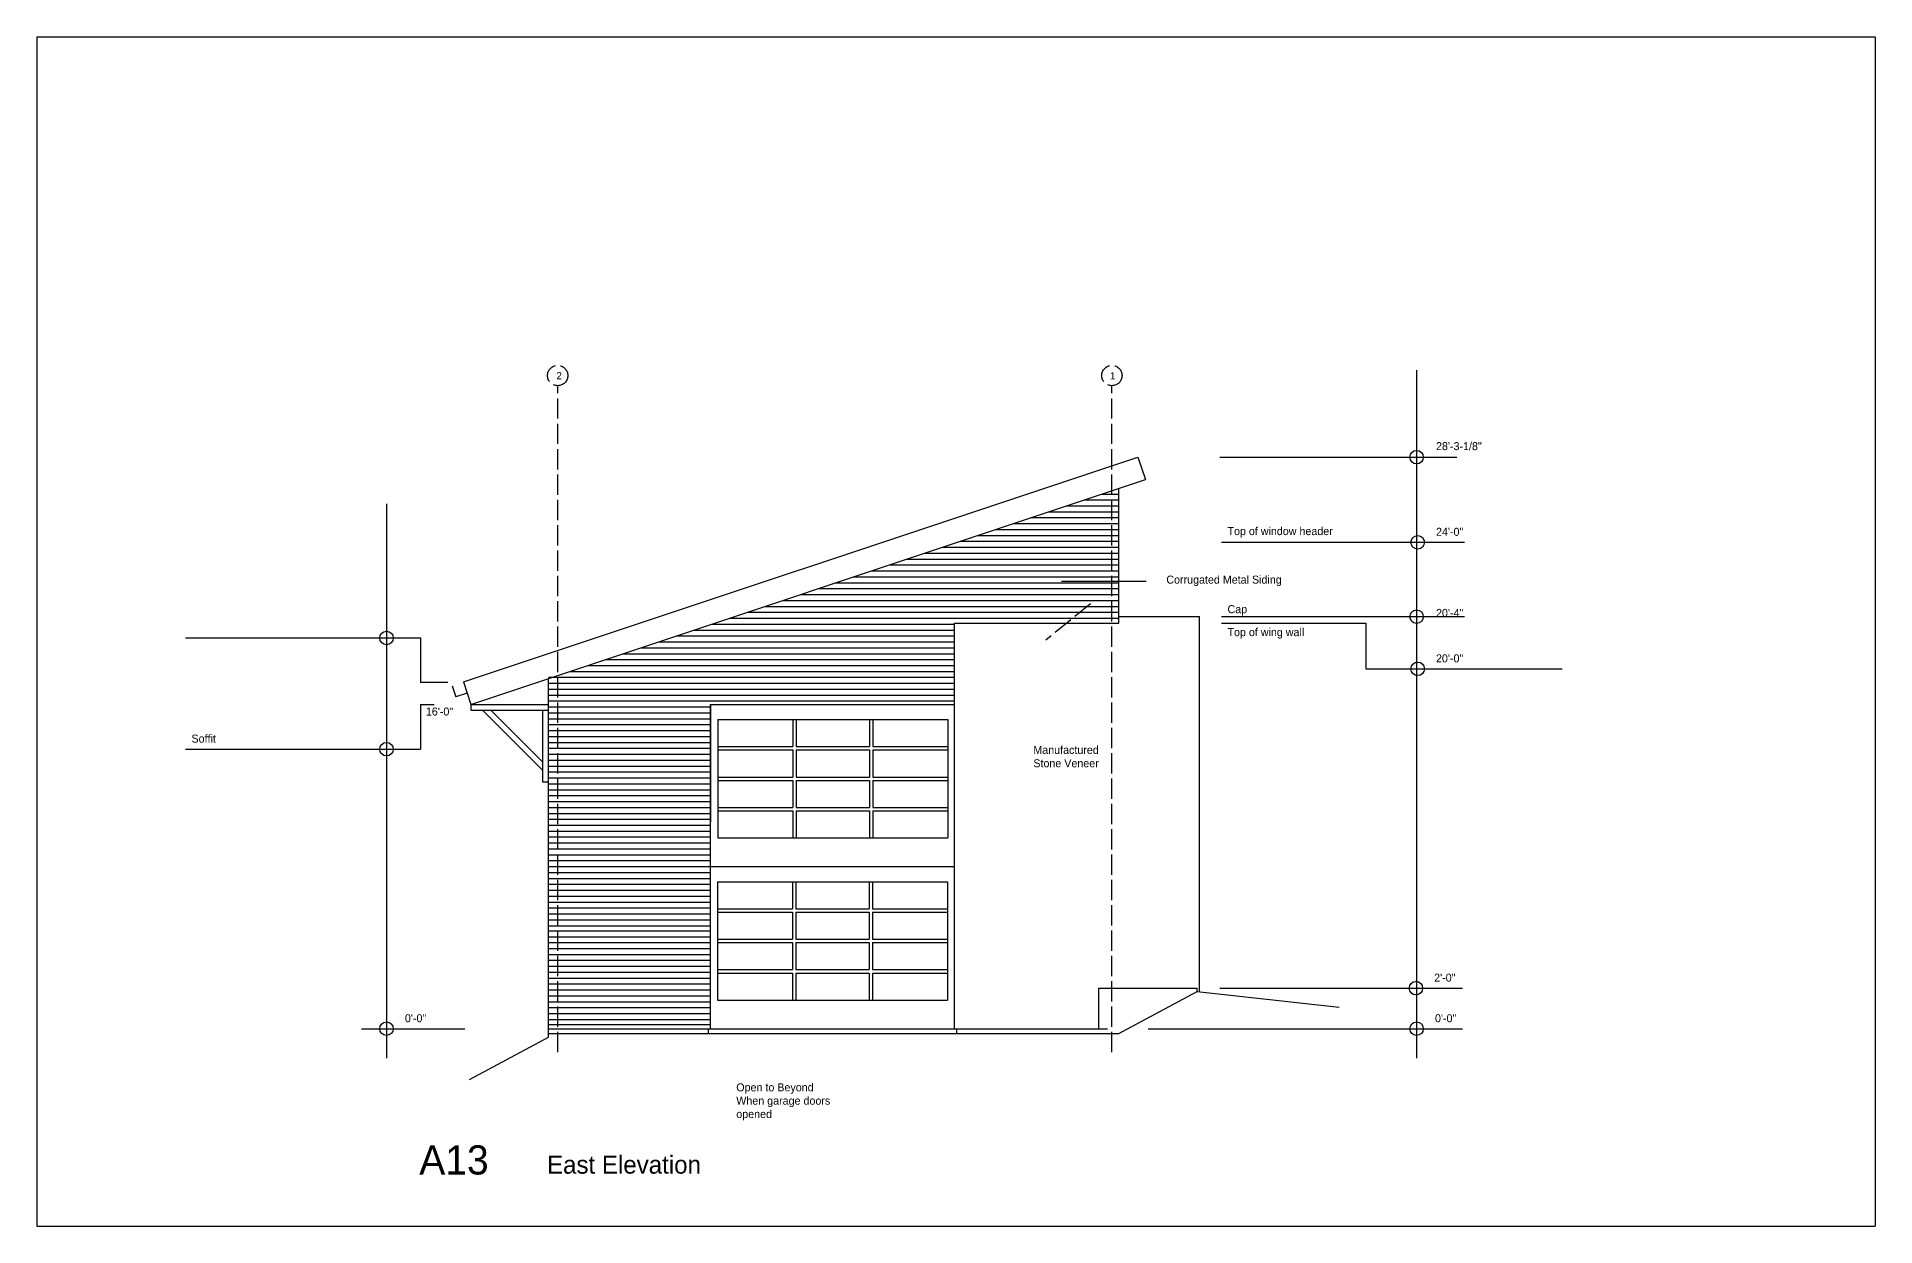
# Model space of a CAD drawing. Header units: inches. Extents: x -173 to 8050, y -1067 to 3486.
# Drawn here: x 2166 to 3254, y -1067 to -363 of the extents above; entities that cross this region are included whole.
import ezdxf

# ---------------------------------------------------------------- set-up
doc = ezdxf.new("R2010")
doc.units = ezdxf.units.IN
doc.header["$MEASUREMENT"] = 0
doc.linetypes.add('ACAD_ISO02W100', pattern=[15, 12, -3])
for name, color, linetype in [('const', 7, 'Continuous'), ('e1', 7, 'Continuous'), ('e2', 251, 'Continuous'), ('glassSwing', 172, 'ACAD_ISO02W100'), ('grid', 252, 'ACAD_ISO02W100'), ('millwork', 253, 'Continuous'), ('walls', 7, 'Continuous')]:
    doc.layers.add(name, color=color, linetype=linetype)

msp = doc.modelspace()

# ---------------------------------------------------------------- linework, layer by layer
for p, q in [((2166, -363.4), (3254, -363.4)), ((2166, -363.4), (2166, -1067.4)), ((3254, -363.4), (3254, -1067.4)), ((2166, -1067.4), (3254, -1067.4))]:
    msp.add_line(p, q)
at = {"layer": 'e1'}
for p, q in [((2817.7, -612.2), (2822.1, -625.5)), ((2709.1, -950.5), (2709.1, -710.5)), ((2411.8, -747.5), (2414, -754.1)), ((2418.5, -745.2), (2422.9, -758.5)), ((2564.8, -854.5), (2564.8, -758.5)), ((2564.8, -758.5), (2709.1, -758.5)), ((2564.8, -854.5), (2709.1, -854.5)), ((2710.6, -953.5), (2710.6, -950.5))]:
    msp.add_line(p, q, dxfattribs=at)
at = {"layer": 'e2'}
for p, q in [((2982.6, -560.8), (2982.6, -968)), ((2866.1, -612.2), (3006.5, -612.2)), ((2373, -639.9), (2373, -968)), ((2775.4, -641), (2806.3, -641)), ((2785.9, -637.5), (2806.3, -637.5)), ((2796.4, -634), (2806.3, -634)), ((2743.9, -651.5), (2806.3, -651.5)), ((2754.4, -648), (2806.3, -648)), ((2764.9, -644.5), (2806.3, -644.5)), ((2712.4, -662), (2806.3, -662)), ((2722.9, -658.5), (2806.3, -658.5)), ((2733.4, -655), (2806.3, -655)), ((2867.1, -662.5), (3010.9, -662.5)), ((2680.9, -672.5), (2806.3, -672.5)), ((2691.4, -669), (2806.3, -669)), ((2701.9, -665.5), (2806.3, -665.5)), ((2649.4, -683), (2806.3, -683)), ((2659.9, -679.5), (2806.3, -679.5)), ((2670.4, -676), (2806.3, -676)), ((2617.9, -693.5), (2806.3, -693.5)), ((2628.4, -690), (2806.3, -690)), ((2638.9, -686.5), (2806.3, -686.5)), ((2586.4, -704), (2806.3, -704)), ((2596.9, -700.5), (2806.3, -700.5)), ((2607.4, -697), (2806.3, -697)), ((2867.1, -706.5), (3010.9, -706.5)), ((2544.4, -718), (2709.1, -718)), ((2554.9, -714.5), (2709.1, -714.5)), ((2565.4, -711), (2709.1, -711)), ((2575.9, -707.5), (2806.3, -707.5)), ((2867.1, -710.5), (2952.5, -710.5)), ((2952.5, -710.5), (2952.5, -737.5)), ((2254, -719.2), (2393.1, -719.2)), ((2393.1, -719.2), (2393.1, -745.6)), ((2512.9, -728.5), (2709.1, -728.5)), ((2523.4, -725), (2709.1, -725)), ((2533.9, -721.5), (2709.1, -721.5)), ((2481.4, -739), (2709.1, -739)), ((2491.9, -735.5), (2709.1, -735.5)), ((2502.4, -732), (2709.1, -732)), ((2952.5, -737.5), (3010.9, -737.5)), ((2952.5, -737.5), (3068.8, -737.5)), ((2409.3, -745.6), (2393.1, -745.6)), ((2468.8, -742.5), (2709.1, -742.5)), ((2468.8, -746), (2709.1, -746)), ((2468.8, -749.5), (2709.1, -749.5)), ((2393.1, -758.5), (2401.3, -758.5)), ((2393.1, -758.5), (2393.1, -785)), ((2422.9, -758.5), (2468.8, -758.5)), ((2468.8, -753), (2709.1, -753)), ((2468.8, -756.5), (2709.1, -756.5)), ((2468.8, -760), (2564.8, -760)), ((2564.8, -758.5), (2564.8, -828)), ((2564.8, -758.5), (2695.8, -758.5)), ((2564.8, -758.5), (2695.8, -758.5)), ((2422.9, -762), (2468.8, -762)), ((2468.8, -763.5), (2564.8, -763.5)), ((2468.8, -767), (2564.8, -767)), ((2468.8, -770.5), (2564.8, -770.5)), ((2569, -767.5), (2569, -837.5)), ((2569, -767.5), (2705.2, -767.5)), ((2613.4, -767.5), (2613.4, -783.5)), ((2615.4, -767.5), (2615.4, -783.5)), ((2658.8, -767.5), (2658.8, -783.5)), ((2660.8, -767.5), (2660.8, -783.5)), ((2705.2, -767.5), (2705.2, -837.5)), ((2468.8, -774), (2564.8, -774)), ((2468.8, -777.5), (2564.8, -777.5)), ((2468.8, -781), (2564.8, -781)), ((2254, -785), (2393.1, -785)), ((2468.8, -784.5), (2564.8, -784.5)), ((2468.8, -788), (2564.8, -788)), ((2468.8, -791.5), (2564.8, -791.5)), ((2569, -783.5), (2613.4, -783.5)), ((2569, -785.5), (2613.4, -785.5)), ((2613.4, -785.5), (2613.4, -801.5)), ((2615.4, -783.5), (2658.8, -783.5)), ((2615.4, -785.5), (2658.8, -785.5)), ((2615.4, -785.5), (2615.4, -801.5)), ((2658.8, -785.5), (2658.8, -801.5)), ((2660.8, -783.5), (2705.2, -783.5)), ((2660.8, -785.5), (2705.2, -785.5)), ((2660.8, -785.5), (2660.8, -801.5)), ((2468.8, -795), (2564.8, -795)), ((2468.8, -798.5), (2564.8, -798.5)), ((2468.8, -802), (2564.8, -802)), ((2569, -801.5), (2613.4, -801.5)), ((2569, -803.5), (2613.4, -803.5)), ((2613.4, -803.5), (2613.4, -819.5)), ((2615.4, -801.5), (2658.8, -801.5)), ((2615.4, -803.5), (2658.8, -803.5)), ((2615.4, -803.5), (2615.4, -819.5)), ((2658.8, -803.5), (2658.8, -819.5)), ((2660.8, -801.5), (2705.2, -801.5)), ((2660.8, -803.5), (2705.2, -803.5)), ((2660.8, -803.5), (2660.8, -819.5)), ((2468.8, -805.5), (2564.8, -805.5)), ((2468.8, -809), (2564.8, -809)), ((2468.8, -812.5), (2564.8, -812.5)), ((2468.8, -816), (2564.8, -816)), ((2468.8, -819.5), (2564.8, -819.5)), ((2468.8, -823), (2564.8, -823)), ((2468.8, -826.5), (2564.8, -826.5)), ((2569, -819.5), (2613.4, -819.5)), ((2569, -821.5), (2613.4, -821.5)), ((2613.4, -821.5), (2613.4, -837.5)), ((2615.4, -819.5), (2658.8, -819.5)), ((2615.4, -821.5), (2615.4, -837.5)), ((2615.4, -821.5), (2658.8, -821.5)), ((2658.8, -821.5), (2658.8, -837.5)), ((2660.8, -819.5), (2705.2, -819.5)), ((2660.8, -821.5), (2660.8, -837.5)), ((2660.8, -821.5), (2705.2, -821.5)), ((2468.8, -830), (2564.8, -830)), ((2468.8, -833.5), (2564.8, -833.5)), ((2468.8, -837), (2564.8, -837)), ((2569, -837.5), (2705.2, -837.5)), ((2569, -837.5), (2613.4, -837.5)), ((2615.4, -837.5), (2658.8, -837.5)), ((2660.8, -837.5), (2705.2, -837.5)), ((2468.8, -840.5), (2564.8, -840.5)), ((2468.8, -844), (2564.8, -844)), ((2468.8, -847.5), (2564.8, -847.5)), ((2468.8, -851), (2564.8, -851)), ((2468.8, -854.5), (2564.8, -854.5)), ((2468.8, -858), (2564.8, -858)), ((2468.8, -861.5), (2564.8, -861.5)), ((2468.8, -865), (2564.8, -865)), ((2468.8, -868.5), (2564.8, -868.5)), ((2568.8, -863.5), (2568.8, -933.5)), ((2568.8, -863.5), (2705.1, -863.5)), ((2613.2, -863.5), (2613.2, -879.5)), ((2615.2, -863.5), (2615.2, -879.5)), ((2658.6, -863.5), (2658.6, -879.5)), ((2660.6, -863.5), (2660.6, -879.5)), ((2705.1, -863.5), (2705.1, -933.5)), ((2468.8, -872), (2564.8, -872)), ((2468.8, -875.5), (2564.8, -875.5)), ((2468.8, -879), (2564.8, -879)), ((2568.8, -879.5), (2613.2, -879.5)), ((2615.2, -879.5), (2658.6, -879.5)), ((2660.6, -879.5), (2705.1, -879.5)), ((2468.8, -882.5), (2564.8, -882.5)), ((2468.8, -886), (2564.8, -886)), ((2468.8, -889.5), (2564.8, -889.5)), ((2568.8, -881.5), (2613.2, -881.5)), ((2613.2, -881.5), (2613.2, -897.5)), ((2615.2, -881.5), (2615.2, -897.5)), ((2615.2, -881.5), (2658.6, -881.5)), ((2658.6, -881.5), (2658.6, -897.5)), ((2660.6, -881.5), (2660.6, -897.5)), ((2660.6, -881.5), (2705.1, -881.5)), ((2468.8, -892.5), (2564.8, -892.5)), ((2468.8, -896), (2564.8, -896)), ((2468.8, -899.5), (2564.8, -899.5)), ((2468.8, -903), (2564.8, -903)), ((2568.8, -897.5), (2613.2, -897.5)), ((2568.8, -899.5), (2613.2, -899.5)), ((2613.2, -899.5), (2613.2, -915.5)), ((2615.2, -897.5), (2658.6, -897.5)), ((2615.2, -899.5), (2615.2, -915.5)), ((2615.2, -899.5), (2658.6, -899.5)), ((2658.6, -899.5), (2658.6, -915.5)), ((2660.6, -897.5), (2705.1, -897.5)), ((2660.6, -899.5), (2660.6, -915.5)), ((2660.6, -899.5), (2705.1, -899.5)), ((2468.8, -906.5), (2564.8, -906.5)), ((2468.8, -910), (2564.8, -910)), ((2468.8, -913.5), (2564.8, -913.5)), ((2468.8, -917), (2564.8, -917)), ((2468.8, -920.5), (2564.8, -920.5)), ((2468.8, -924), (2564.8, -924)), ((2568.8, -915.5), (2613.2, -915.5)), ((2568.8, -917.5), (2613.2, -917.5)), ((2613.2, -917.5), (2613.2, -933.5)), ((2615.2, -915.5), (2658.6, -915.5)), ((2615.2, -917.5), (2615.2, -933.5)), ((2615.2, -917.5), (2658.6, -917.5)), ((2658.6, -917.5), (2658.6, -933.5)), ((2660.6, -915.5), (2705.1, -915.5)), ((2660.6, -917.5), (2660.6, -933.5)), ((2660.6, -917.5), (2705.1, -917.5)), ((2468.8, -927.5), (2564.8, -927.5)), ((2468.8, -931), (2564.8, -931)), ((2468.8, -934.5), (2564.8, -934.5)), ((2568.8, -933.5), (2705.1, -933.5)), ((2568.8, -933.5), (2613.2, -933.5)), ((2615.2, -933.5), (2658.6, -933.5)), ((2660.6, -933.5), (2705.1, -933.5)), ((2794.6, -926.5), (2852.8, -926.5)), ((2794.6, -950.5), (2794.6, -926.5)), ((2823.7, -926.5), (2842.1, -926.5)), ((2866.1, -926.5), (3009.8, -926.5)), ((2468.8, -938), (2564.8, -938)), ((2468.8, -941.5), (2564.8, -941.5)), ((2468.8, -945), (2564.8, -945)), ((2358.3, -950.5), (2419.4, -950.5)), ((2468.8, -948), (2564.8, -948)), ((2468.8, -950.5), (2710.3, -950.5)), ((2563.4, -950.5), (2563.4, -953.5)), ((2710.3, -950.5), (2794.6, -950.5)), ((2710.3, -950.5), (2799.7, -950.5)), ((2823.7, -950.5), (3009.8, -950.5))]:
    msp.add_line(p, q, dxfattribs=at)
for centre, radius in [((2982.6, -612.2), 4), ((2983.3, -662.6), 4), ((2982.6, -706.6), 4), ((2373, -719.2), 4), ((2983.3, -737.5), 4), ((2373, -785), 4), ((2709.1, -854.5), 4.547473508864641e-13), ((2982.2, -926.5), 4), ((2373, -950.5), 4), ((2982.6, -950.5), 4)]:
    msp.add_circle(centre, radius, dxfattribs=at)
at = {"layer": 'glassSwing'}
msp.add_line((2789.7, -699), (2763.1, -720.5), dxfattribs=at)
msp.add_line((2789.7, -699), (2763.1, -720.5), dxfattribs=at)
at = {"layer": 'grid'}
for p, q in [((2474.3, -964.4), (2474.3, -569.9)), ((2802.3, -964.4), (2802.3, -569.9))]:
    msp.add_line(p, q, dxfattribs=at)
for centre in [(2474.3, -563.9), (2802.3, -563.9)]:
    msp.add_circle(centre, 6, dxfattribs=at)
at = {"layer": 'millwork'}
for p, q in [((2422.9, -758.5), (2422.9, -762)), ((2429.9, -762), (2465.3, -797.4)), ((2434.8, -762), (2465.3, -792.5)), ((2465.3, -762), (2465.3, -804.4)), ((2465.3, -804.4), (2468.8, -804.4))]:
    msp.add_line(p, q, dxfattribs=at)
at = {"layer": 'walls'}
for p, q in [((2418.5, -745.2), (2817.7, -612.2)), ((2422.9, -758.5), (2822.1, -625.5)), ((2806.3, -710.5), (2806.3, -630.7)), ((2822.5, -685.7), (2772.5, -685.7)), ((2806.3, -706.5), (2854.1, -706.5)), ((2854.1, -928.6), (2854.1, -706.5)), ((2709.1, -710.5), (2806.3, -710.5)), ((2468.8, -955.5), (2468.8, -743.2)), ((2420.7, -751.9), (2414, -754.1)), ((2564.8, -950.5), (2564.8, -854.5)), ((2806.1, -953.5), (2852.8, -928.5)), ((2852.8, -928.5), (2852.8, -926.5)), ((2852.8, -928.5), (2936.7, -937.7)), ((2422.1, -980.6), (2468.8, -955.5)), ((2806.1, -953.5), (2468.8, -953.5))]:
    msp.add_line(p, q, dxfattribs=at)

# ---------------------------------------------------------------- texts
at = {"layer": 'const', "attachment_point": 1}
for s, insert, char_height, width in [('2', (2473.6, -561.8), 4.26, 1625.197), ('1', (2801.2, -561.9), 4.26, 1625.197), ('28\'-3-1/8"', (2994.1, -603.3), 4.74, 1805.775), ('\\PTop of window header', (2870.7, -645.7), 4.736, 1805.775), ('24\'-0"', (2994.1, -654), 4.74, 1805.775), ('Corrugated Metal Siding', (2834.5, -682.3), 4.736, 1805.775), ('Cap', (2870.7, -699.8), 4.74, 1805.775), ('20\'-4"', (2994.1, -702), 4.74, 1805.775), ('Top of wing wall', (2870.7, -713.4), 4.736, 1805.775), ('20\'-0"', (2994.1, -728.9), 4.74, 1805.775), ('16\'-0"', (2396.3, -760.4), 4.74, 1805.775), ('Soffit', (2257.6, -776.4), 4.74, 1805.775), ('Manufactured^JStone Veneer', (2755.8, -783.1), 4.736, 1805.775), ('2\'-0"', (2993, -917.9), 4.74, 1805.775), ('0\'-0"', (2383.9, -941.9), 4.74, 1805.775), ('0\'-0"', (2993.5, -941.9), 4.74, 1805.775), ('Open to Beyond^JWhen garage doors^Jopened', (2580, -982.8), 4.736, 1805.775), ('A13', (2392.4, -1019.5), 17.26, 6582.049), ('East Elevation', (2468, -1025.6), 10.656, 4062.993)]:
    msp.add_mtext(s, dxfattribs=dict(at, insert=insert, char_height=char_height, width=width))

doc.saveas('drawing.dxf')
